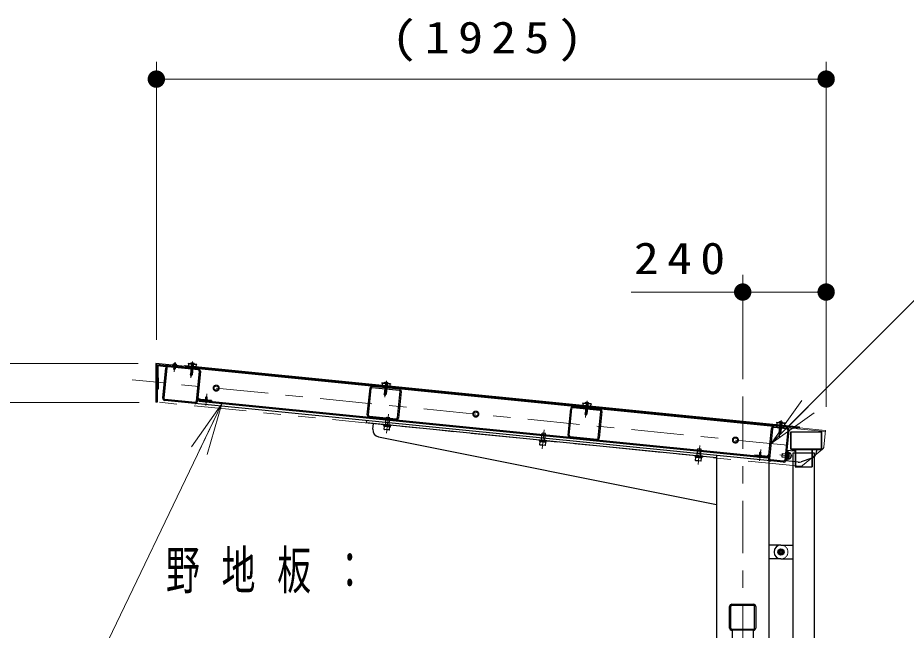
# Model space of a CAD drawing. Units: millimetres on the paper, with parts at other scales. Extents: x -385 to 145, y 0 to 323.
# Drawn here: x -134 to -83, y 136.8 to 172.1 of the extents above; entities that cross this region are included whole.
import ezdxf

# ---------------------------------------------------------------- set-up
doc = ezdxf.new("R2010")
doc.units = ezdxf.units.MM
for name, pattern in [('USER1', [4.5, 2.5, -2]), ('USER2', [6, 3, -1, 1, -1]), ('USER3', [8, 3, -1, 1, -1, 1, -1])]:
    doc.linetypes.add(name, pattern=pattern)
doc.layers.add('LY_1', color=7, linetype='Continuous', lineweight=25)
doc.styles.add('ＭＳ ゴシック', font='')
doc.styles.get('ＭＳ ゴシック').set_extended_font_data('MS Gothic')

# ---------------------------------------------------------------- blocks, each defined once
blk = doc.blocks.new('filled_dot')
at = {"color": 0, "linetype": 'Continuous', "lineweight": -2, "const_width": 1.25}
blk.add_lwpolyline([(-0.625, 0, 1), (0.625, 0, 1)], format="xyb", close=True, dxfattribs=at)

msp = doc.modelspace()

# ---------------------------------------------------------------- linework, layer by layer
at = {"layer": 'LY_1', "lineweight": 13}
for p, q in [((-126.069, 153.546), (-126.069, 169.546)), ((-87.561, 149.695), (-87.561, 169.546)), ((-126.069, 168.546), (-87.561, 168.546)), ((-92.358, 151.286), (-92.358, 157.297)), ((-98.763, 156.297), (-87.561, 156.297)), ((-127.105, 152.188), (-147.053, 152.188)), ((-124.615, 152.005), (-124.587, 152.033)), ((-124.53, 151.966), (-124.599, 152.035)), ((-124.386, 151.951), (-124.331, 152.006)), ((-124.22, 151.939), (-124.283, 152.001)), ((-124.216, 151.98), (-124.203, 151.993)), ((-123.872, 151.9), (-123.817, 151.955)), ((-127.053, 149.944), (-137.053, 149.944)), ((-124.052, 147.386), (-122.302, 149.874)), ((-122.302, 149.874), (-123.602, 147.17)), ((-122.302, 149.874), (-123.151, 146.953)), ((-90.724, 147.58), (-88.956, 150.055)), ((-90.724, 147.58), (-88.602, 149.701)), ((-88.249, 149.348), (-90.724, 147.58))]:
    msp.add_line(p, q, dxfattribs=at)
at = {"layer": 'LY_1', "color": 2, "linetype": 'USER2', "lineweight": 13}
for p, q in [((-124.991, 152.268), (-125.046, 151.717)), ((-123.982, 152.309), (-124.077, 151.358)), ((-89.792, 147.487), (-127.451, 151.253)), ((-112.838, 151.195), (-112.933, 150.244)), ((-112.838, 151.195), (-112.933, 150.244)), ((-123.165, 150.433), (-123.231, 149.769)), ((-92.358, 150.286), (-92.358, 73.304)), ((-101.295, 150.04), (-101.39, 149.09)), ((-101.295, 150.04), (-101.39, 149.09)), ((-90.151, 148.926), (-90.246, 147.975)), ((-91.324, 147.249), (-91.39, 146.585)), ((-90.216, 146.926), (-89.494, 146.854))]:
    msp.add_line(p, q, dxfattribs=at)
at = {"layer": 'LY_1', "color": 4}
for p, q in [((-124.612, 152.038), (-126.105, 152.188)), ((-126.105, 152.188), (-126.093, 149.969)), ((-124.619, 151.975), (-126.04, 152.117)), ((-126.04, 152.117), (-126.029, 149.969)), ((-125.52, 152), (-125.976, 152.046)), ((-125.976, 152.046), (-125.969, 150.705)), ((-125.52, 152), (-125.514, 152.064)), ((-124.619, 151.975), (-124.612, 152.038)), ((-126.029, 149.969), (-126.093, 149.969)), ((-123.697, 150.138), (-123.703, 150.074)), ((-122.907, 149.994), (-123.703, 150.074)), ((-122.901, 150.058), (-123.697, 150.138)), ((-122.901, 150.058), (-122.907, 149.994)), ((-93.858, 146.889), (-93.858, 87.724)), ((-91.657, 146.934), (-91.663, 146.87)), ((-91.663, 146.87), (-90.867, 146.79)), ((-91.657, 146.934), (-90.86, 146.854)), ((-90.86, 146.854), (-90.867, 146.79)), ((-90.858, 146.589), (-90.858, 87.724)), ((-92.958, 136.844), (-92.958, 100.844)), ((-91.758, 136.844), (-91.758, 100.844))]:
    msp.add_line(p, q, dxfattribs=at)
at = {"layer": 'LY_1', "color": 3}
for p, q in [((-125.7, 150.201), (-125.527, 151.937)), ((-125.463, 151.93), (-125.637, 150.195)), ((-123.658, 151.814), (-125.393, 151.988)), ((-125.387, 152.051), (-123.651, 151.878)), ((-123.6, 151.744), (-123.774, 150.009)), ((-123.537, 151.738), (-123.71, 150.002)), ((-113.939, 149.226), (-113.785, 150.763)), ((-113.875, 149.22), (-113.722, 150.756)), ((-113.652, 150.814), (-112.115, 150.66)), ((-113.645, 150.877), (-112.109, 150.724)), ((-112.212, 149.054), (-112.058, 150.59)), ((-111.994, 150.584), (-112.148, 149.047)), ((-123.85, 149.888), (-125.586, 150.061)), ((-123.844, 149.951), (-125.579, 150.125)), ((-102.103, 149.723), (-100.566, 149.569)), ((-102.397, 148.072), (-102.243, 149.608)), ((-102.333, 148.066), (-102.179, 149.602)), ((-102.109, 149.659), (-100.573, 149.506)), ((-100.669, 147.899), (-100.516, 149.436)), ((-100.452, 149.429), (-100.605, 147.893)), ((-112.288, 148.933), (-113.824, 149.086)), ((-113.818, 149.15), (-112.282, 148.996)), ((-90.874, 146.719), (-90.7, 148.454)), ((-90.637, 148.448), (-90.81, 146.712)), ((-89.826, 148.431), (-90.567, 148.505)), ((-90.56, 148.569), (-89.82, 148.495)), ((-89.769, 148.361), (-89.943, 146.626)), ((-89.705, 148.355), (-89.879, 146.619)), ((-100.746, 147.778), (-102.282, 147.932)), ((-102.276, 147.996), (-100.739, 147.842)), ((-90.013, 146.568), (-90.753, 146.642)), ((-90.019, 146.505), (-90.759, 146.579)), ((-93.108, 136.972), (-93.108, 138.216)), ((-93.044, 136.972), (-93.044, 138.216)), ((-92.98, 138.344), (-91.736, 138.344)), ((-92.98, 138.28), (-91.736, 138.28)), ((-91.672, 136.972), (-91.672, 138.216)), ((-91.608, 138.216), (-91.608, 136.972)), ((-92.98, 136.908), (-91.736, 136.908)), ((-91.736, 136.844), (-92.98, 136.844))]:
    msp.add_line(p, q, dxfattribs=at)
at = {"layer": 'LY_1'}
for p, q in [((-125.127, 152.12), (-125.126, 152.13)), ((-124.888, 152.096), (-125.127, 152.12)), ((-125.11, 152.088), (-125.107, 152.118)), ((-124.911, 152.068), (-125.11, 152.088)), ((-125.074, 152.145), (-125.074, 152.138)), ((-125.05, 152.082), (-125.069, 151.892)), ((-125.036, 151.819), (-125.069, 151.892)), ((-125.036, 151.819), (-124.989, 151.884)), ((-124.97, 152.074), (-124.989, 151.884)), ((-124.935, 152.131), (-124.935, 152.124)), ((-124.911, 152.068), (-124.908, 152.098)), ((-124.888, 152.096), (-124.887, 152.106)), ((-124.215, 151.994), (-124.22, 151.935)), ((-124.22, 151.935), (-123.822, 151.895)), ((-123.817, 151.955), (-124.215, 151.994)), ((-123.822, 151.895), (-123.817, 151.955)), ((-113.07, 150.88), (-113.076, 150.82)), ((-113.076, 150.82), (-112.678, 150.781)), ((-112.672, 150.84), (-113.07, 150.88)), ((-112.678, 150.781), (-112.672, 150.84)), ((-123.687, 150.237), (-123.597, 150.128)), ((-101.528, 149.726), (-101.534, 149.666)), ((-101.534, 149.666), (-101.136, 149.626)), ((-101.13, 149.686), (-101.528, 149.726)), ((-101.136, 149.626), (-101.13, 149.686)), ((-113.002, 148.642), (-112.998, 148.682)), ((-112.585, 148.6), (-113.002, 148.642)), ((-112.581, 148.64), (-112.998, 148.682)), ((-112.982, 148.59), (-112.977, 148.64)), ((-112.977, 148.64), (-112.61, 148.603)), ((-112.898, 148.582), (-112.848, 149.079)), ((-112.649, 149.059), (-112.848, 149.079)), ((-112.699, 148.562), (-112.649, 149.059)), ((-112.581, 148.64), (-112.585, 148.6)), ((-112.982, 148.59), (-112.615, 148.553)), ((-112.976, 148.4), (-112.958, 148.587)), ((-112.976, 148.4), (-112.957, 148.386)), ((-112.658, 148.369), (-112.976, 148.4)), ((-112.639, 148.556), (-112.958, 148.587)), ((-112.68, 148.359), (-112.957, 148.386)), ((-112.798, 148.572), (-112.807, 148.623)), ((-112.785, 148.57), (-112.793, 148.621)), ((-112.658, 148.369), (-112.68, 148.359)), ((-112.658, 148.369), (-112.639, 148.556)), ((-112.615, 148.553), (-112.61, 148.603)), ((-103.943, 147.686), (-103.893, 148.183)), ((-103.694, 148.164), (-103.893, 148.183)), ((-103.744, 147.666), (-103.694, 148.164)), ((-90.383, 148.611), (-90.389, 148.552)), ((-90.389, 148.552), (-89.991, 148.512)), ((-89.985, 148.572), (-90.383, 148.611)), ((-89.991, 148.512), (-89.985, 148.572)), ((-104.047, 147.747), (-104.043, 147.786)), ((-103.629, 147.705), (-104.047, 147.747)), ((-103.625, 147.745), (-104.043, 147.786)), ((-104.026, 147.694), (-104.021, 147.744)), ((-104.026, 147.694), (-103.66, 147.658)), ((-104.021, 147.744), (-103.655, 147.707)), ((-104.021, 147.505), (-104.002, 147.692)), ((-103.684, 147.66), (-104.002, 147.692)), ((-103.843, 147.676), (-103.851, 147.727)), ((-103.83, 147.675), (-103.838, 147.726)), ((-103.703, 147.473), (-103.684, 147.66)), ((-103.66, 147.658), (-103.655, 147.707)), ((-103.625, 147.745), (-103.629, 147.705)), ((-104.021, 147.505), (-104.002, 147.491)), ((-103.703, 147.473), (-104.021, 147.505)), ((-103.724, 147.463), (-104.002, 147.491)), ((-103.703, 147.473), (-103.724, 147.463)), ((-94.987, 146.79), (-94.938, 147.288)), ((-94.739, 147.268), (-94.938, 147.288)), ((-94.788, 146.771), (-94.739, 147.268)), ((-95.092, 146.851), (-95.088, 146.891)), ((-94.674, 146.809), (-95.092, 146.851)), ((-94.67, 146.849), (-95.088, 146.891)), ((-95.071, 146.799), (-95.066, 146.849)), ((-95.071, 146.799), (-94.705, 146.762)), ((-95.066, 146.849), (-94.7, 146.812)), ((-95.066, 146.609), (-95.047, 146.796)), ((-95.066, 146.609), (-95.046, 146.595)), ((-94.747, 146.578), (-95.066, 146.609)), ((-94.729, 146.765), (-95.047, 146.796)), ((-94.888, 146.78), (-94.896, 146.832)), ((-94.874, 146.779), (-94.883, 146.83)), ((-94.747, 146.578), (-94.729, 146.765)), ((-94.705, 146.762), (-94.7, 146.812)), ((-94.67, 146.849), (-94.674, 146.809)), ((-90.851, 146.954), (-90.96, 146.864)), ((-90.091, 147.014), (-90.111, 146.815)), ((-90.111, 146.815), (-89.713, 146.776)), ((-90.091, 147.014), (-89.693, 146.975)), ((-89.771, 147.093), (-89.813, 146.675)), ((-89.773, 146.671), (-89.813, 146.675)), ((-89.732, 147.089), (-89.773, 146.671)), ((-89.771, 147.093), (-89.732, 147.089)), ((-89.771, 146.697), (-89.734, 147.063)), ((-89.721, 146.692), (-89.771, 146.697)), ((-89.703, 146.875), (-89.754, 146.867)), ((-89.701, 146.888), (-89.752, 146.88)), ((-89.684, 147.058), (-89.734, 147.063)), ((-89.721, 146.692), (-89.684, 147.058)), ((-89.685, 147.054), (-89.721, 146.696)), ((-89.721, 146.696), (-89.701, 146.694)), ((-89.685, 147.054), (-89.665, 147.052)), ((-89.575, 146.943), (-89.591, 146.783)), ((-94.769, 146.568), (-95.046, 146.595)), ((-94.747, 146.578), (-94.769, 146.568)), ((-90.193, 141.404), (-90.227, 141.344)), ((-90.193, 141.284), (-90.227, 141.344)), ((-90.193, 141.404), (-90.123, 141.404)), ((-90.193, 141.284), (-90.123, 141.284)), ((-90.089, 141.344), (-90.123, 141.404)), ((-90.089, 141.344), (-90.123, 141.284))]:
    msp.add_line(p, q, dxfattribs=at)
at = {"layer": 'LY_1', "color": 4, "linetype": 'USER3', "lineweight": 13}
for p, q in [((-87.597, 148.337), (-124.612, 152.038)), ((-126.033, 150.704), (-125.969, 150.705)), ((-89.067, 146.273), (-126.029, 149.969)), ((-87.603, 148.273), (-89.82, 148.495)), ((-87.597, 148.337), (-87.691, 147.398)), ((-87.763, 147.264), (-88.92, 146.317))]:
    msp.add_line(p, q, dxfattribs=at)
at = {"layer": 'LY_1', "color": 190}
for p, q in [((-124.408, 152.074), (-124.414, 152.014)), ((-124.414, 152.014), (-89.09, 148.482)), ((-124.408, 152.074), (-89.084, 148.542)), ((-124.089, 152.042), (-124.095, 151.983)), ((-123.93, 152.026), (-123.936, 151.967)), ((-112.945, 150.928), (-112.951, 150.868)), ((-112.786, 150.912), (-112.791, 150.852)), ((-123.604, 150.064), (-123.61, 150.004)), ((-90.972, 146.741), (-123.61, 150.004)), ((-90.966, 146.8), (-123.604, 150.064)), ((-101.402, 149.774), (-101.408, 149.714)), ((-101.243, 149.758), (-101.249, 149.698)), ((-90.258, 148.659), (-90.264, 148.599)), ((-90.099, 148.643), (-90.105, 148.584)), ((-89.09, 148.482), (-89.084, 148.542)), ((-92.658, 146.97), (-92.664, 146.91)), ((-92.061, 146.91), (-92.067, 146.85)), ((-90.966, 146.8), (-90.972, 146.741)), ((-90.158, 141.744), (-90.858, 141.744)), ((-90.118, 141.464), (-90.198, 141.464)), ((-90.198, 141.224), (-90.118, 141.224)), ((-90.158, 140.944), (-90.858, 140.944))]:
    msp.add_line(p, q, dxfattribs=at)
at = {"layer": 'LY_1', "color": 131}
for p, q in [((-124.246, 152.183), (-124.248, 152.159)), ((-124.049, 152.139), (-124.248, 152.159)), ((-123.748, 152.133), (-124.246, 152.183)), ((-124.219, 152.156), (-124.228, 152.056)), ((-124.047, 152.163), (-124.108, 151.552)), ((-123.947, 152.153), (-124.008, 151.542)), ((-123.751, 152.109), (-123.95, 152.129)), ((-123.781, 152.112), (-123.791, 152.012)), ((-123.748, 152.133), (-123.751, 152.109)), ((-90.56, 148.569), (-123.651, 151.878)), ((-124.067, 151.461), (-124.108, 151.552)), ((-124.067, 151.461), (-124.008, 151.542)), ((-113.102, 151.068), (-113.104, 151.044)), ((-112.905, 151.024), (-113.104, 151.044)), ((-112.604, 151.018), (-113.102, 151.068)), ((-113.074, 151.041), (-113.084, 150.942)), ((-112.903, 151.048), (-112.964, 150.438)), ((-112.803, 151.038), (-112.864, 150.428)), ((-112.606, 150.994), (-112.805, 151.014)), ((-112.636, 150.997), (-112.646, 150.898)), ((-112.604, 151.018), (-112.606, 150.994)), ((-123.242, 150.002), (-123.217, 150.258)), ((-123.18, 150.283), (-123.217, 150.258)), ((-123.18, 150.283), (-123.149, 150.251)), ((-123.174, 149.995), (-123.149, 150.251)), ((-112.922, 150.347), (-112.964, 150.438)), ((-112.922, 150.347), (-112.864, 150.428)), ((-90.759, 146.579), (-123.85, 149.888)), ((-123.271, 149.972), (-123.242, 150.002)), ((-123.271, 149.97), (-123.271, 149.972)), ((-123.151, 149.961), (-123.271, 149.972)), ((-123.152, 149.959), (-123.271, 149.97)), ((-123.242, 150.002), (-123.174, 149.995)), ((-123.151, 149.961), (-123.174, 149.995)), ((-123.151, 149.961), (-123.152, 149.959)), ((-101.559, 149.914), (-101.562, 149.89)), ((-101.362, 149.87), (-101.562, 149.89)), ((-101.062, 149.864), (-101.559, 149.914)), ((-101.532, 149.887), (-101.542, 149.787)), ((-101.36, 149.894), (-101.421, 149.284)), ((-101.261, 149.884), (-101.322, 149.274)), ((-101.064, 149.84), (-101.263, 149.86)), ((-101.094, 149.843), (-101.104, 149.744)), ((-101.062, 149.864), (-101.064, 149.84)), ((-101.38, 149.192), (-101.421, 149.284)), ((-101.38, 149.192), (-101.322, 149.274)), ((-90.415, 148.799), (-90.417, 148.776)), ((-90.218, 148.756), (-90.417, 148.776)), ((-89.917, 148.75), (-90.415, 148.799)), ((-90.387, 148.773), (-90.397, 148.673)), ((-90.216, 148.78), (-90.277, 148.169)), ((-90.116, 148.77), (-90.177, 148.159)), ((-89.92, 148.726), (-90.119, 148.746)), ((-89.949, 148.729), (-89.959, 148.629)), ((-89.917, 148.75), (-89.92, 148.726)), ((-90.236, 148.078), (-90.277, 148.169)), ((-90.236, 148.078), (-90.177, 148.159)), ((-91.43, 146.788), (-91.401, 146.818)), ((-91.43, 146.786), (-91.43, 146.788)), ((-91.31, 146.777), (-91.43, 146.788)), ((-91.31, 146.775), (-91.43, 146.786)), ((-91.401, 146.818), (-91.375, 147.074)), ((-91.401, 146.818), (-91.333, 146.811)), ((-91.339, 147.099), (-91.375, 147.074)), ((-91.339, 147.099), (-91.308, 147.067)), ((-91.333, 146.811), (-91.308, 147.067)), ((-91.31, 146.777), (-91.333, 146.811)), ((-91.31, 146.777), (-91.31, 146.775))]:
    msp.add_line(p, q, dxfattribs=at)
at = {"layer": 'LY_1', "color": 131, "lineweight": 13}
for p, q in [((-123.249, 150.011), (-123.231, 150.19)), ((-123.223, 150.197), (-123.231, 150.19)), ((-123.155, 150.19), (-123.223, 150.197)), ((-123.165, 150.002), (-123.148, 150.181)), ((-123.155, 150.19), (-123.148, 150.181)), ((-123.249, 150.011), (-123.242, 150.002)), ((-123.165, 150.002), (-123.174, 149.995)), ((-91.408, 146.826), (-91.39, 147.006)), ((-91.408, 146.826), (-91.401, 146.818)), ((-91.381, 147.013), (-91.39, 147.006)), ((-91.314, 147.006), (-91.381, 147.013)), ((-91.324, 146.818), (-91.333, 146.811)), ((-91.324, 146.818), (-91.307, 146.997)), ((-91.314, 147.006), (-91.307, 146.997))]:
    msp.add_line(p, q, dxfattribs=at)
at = {"layer": 'LY_1', "color": 131, "linetype": 'USER2', "lineweight": 13}
for p, q in [((-112.729, 149.265), (-112.838, 148.176)), ((-103.774, 148.369), (-103.883, 147.281)), ((-94.818, 147.474), (-94.927, 146.385))]:
    msp.add_line(p, q, dxfattribs=at)
at = {"layer": 'LY_1', "color": 20}
for p, q in [((-113.984, 148.781), (-113.972, 148.9)), ((-93.858, 146.768), (-113.984, 148.781))]:
    msp.add_line(p, q, dxfattribs=at)
at = {"layer": 'LY_1', "color": 70}
for p, q in [((-113.619, 148.405), (-113.586, 148.741)), ((-89.607, 148.239), (-89.607, 147.319)), ((-87.807, 148.239), (-89.607, 148.239)), ((-87.807, 147.319), (-87.807, 148.239)), ((-113.3, 147.973), (-93.858, 144.075)), ((-89.822, 147.188), (-89.882, 146.591)), ((-89.373, 147.144), (-89.822, 147.188)), ((-89.762, 147.182), (-89.822, 146.585)), ((-89.527, 147.239), (-87.887, 147.239)), ((-89.333, 147.239), (-89.333, 146.239)), ((-89.307, 147.239), (-89.307, 147.203)), ((-88.361, 147.239), (-88.361, 146.239)), ((-88.107, 147.239), (-88.107, 147.118)), ((-88.385, 146.737), (-89.006, 146.537)), ((-89.169, 146.52), (-89.882, 146.591)), ((-89.333, 146.239), (-88.361, 146.239))]:
    msp.add_line(p, q, dxfattribs=at)
at = {"layer": 'LY_1', "color": 70, "linetype": 'USER1', "lineweight": 13}
for p, q in [((-89.567, 148.239), (-89.567, 147.319)), ((-87.847, 147.319), (-87.847, 148.239)), ((-89.527, 147.279), (-87.887, 147.279)), ((-89.303, 147.279), (-89.303, 146.239)), ((-88.391, 147.279), (-88.391, 146.239))]:
    msp.add_line(p, q, dxfattribs=at)
at = {"layer": 'LY_1', "color": 253}
for p, q in [((-89.458, 95.344), (-89.458, 147.044)), ((-89.458, 147.044), (-88.248, 147.044)), ((-88.248, 147.044), (-88.248, 95.344)), ((-90.158, 141.744), (-89.458, 141.744)), ((-90.158, 140.944), (-89.458, 140.944))]:
    msp.add_line(p, q, dxfattribs=at)
at = {"layer": 'LY_1', "lineweight": 13}
for points in [[(-90.724, 147.58), (-81.099, 157.205), (-40.054, 157.205)], [(-122.302, 149.874), (-130.228, 133.383), (-104.09, 133.383)]]:
    msp.add_lwpolyline(points, dxfattribs=at)
at = {"layer": 'LY_1', "color": 131}
for points in [[(-123.876, 152.146), (-123.876, 152.152), (-123.879, 152.159), (-123.883, 152.166), (-123.889, 152.173), (-123.898, 152.18), (-123.908, 152.186), (-123.919, 152.191), (-123.932, 152.196), (-123.946, 152.201), (-123.961, 152.205), (-123.976, 152.207), (-123.992, 152.209), (-124.008, 152.211), (-124.024, 152.211), (-124.039, 152.21), (-124.053, 152.209), (-124.067, 152.206), (-124.079, 152.203), (-124.09, 152.199), (-124.1, 152.194), (-124.107, 152.189), (-124.113, 152.183), (-124.117, 152.176), (-124.119, 152.17)], [(-112.731, 151.031), (-112.732, 151.038), (-112.734, 151.045), (-112.739, 151.052), (-112.745, 151.059), (-112.753, 151.065), (-112.763, 151.071), (-112.775, 151.077), (-112.788, 151.082), (-112.802, 151.086), (-112.816, 151.09), (-112.832, 151.093), (-112.848, 151.095), (-112.864, 151.096), (-112.879, 151.096), (-112.894, 151.096), (-112.909, 151.094), (-112.923, 151.092), (-112.935, 151.088), (-112.946, 151.084), (-112.955, 151.08), (-112.963, 151.074), (-112.969, 151.068), (-112.972, 151.062), (-112.974, 151.055)], [(-101.189, 149.877), (-101.189, 149.884), (-101.192, 149.891), (-101.196, 149.898), (-101.203, 149.904), (-101.211, 149.911), (-101.221, 149.917), (-101.232, 149.923), (-101.245, 149.928), (-101.259, 149.932), (-101.274, 149.936), (-101.289, 149.939), (-101.305, 149.941), (-101.321, 149.942), (-101.337, 149.942), (-101.352, 149.941), (-101.367, 149.94), (-101.38, 149.937), (-101.393, 149.934), (-101.404, 149.93), (-101.413, 149.925), (-101.421, 149.92), (-101.426, 149.914), (-101.43, 149.908), (-101.432, 149.901)], [(-90.045, 148.762), (-90.045, 148.769), (-90.047, 148.776), (-90.052, 148.783), (-90.058, 148.79), (-90.066, 148.796), (-90.076, 148.803), (-90.088, 148.808), (-90.101, 148.813), (-90.115, 148.818), (-90.13, 148.821), (-90.145, 148.824), (-90.161, 148.826), (-90.177, 148.827), (-90.192, 148.828), (-90.208, 148.827), (-90.222, 148.825), (-90.236, 148.823), (-90.248, 148.82), (-90.259, 148.816), (-90.268, 148.811), (-90.276, 148.806), (-90.282, 148.8), (-90.286, 148.793), (-90.287, 148.787)]]:
    msp.add_lwpolyline(points, dxfattribs=at)
at = {"layer": 'LY_1', "linetype": 'USER1', "lineweight": 13}
for centre in [(-122.628, 150.771), (-107.703, 149.278), (-92.777, 147.785)]:
    msp.add_circle(centre, 0.173, dxfattribs=at)
at = {"layer": 'LY_1'}
for centre, radius in [((-122.628, 150.771), 0.127), ((-107.703, 149.278), 0.127), ((-92.777, 147.785), 0.127), ((-90.158, 141.344), 0.18), ((-90.158, 141.344), 0.0693)]:
    msp.add_circle(centre, radius, dxfattribs=at)
at = {"layer": 'LY_1', "color": 253}
msp.add_circle((-90.158, 141.344), 0.12, dxfattribs=at)
at = {"layer": 'LY_1', "color": 3}
for centre, radius, start, end in [((-125.399, 151.924), 0.128, 84.2894, 174.2894), ((-125.399, 151.924), 0.064, 84.2894, 174.2894), ((-123.664, 151.751), 0.064, 354.2894, 84.2894), ((-123.664, 151.751), 0.128, 354.2894, 84.2894), ((-113.658, 150.75), 0.128, 84.2894, 174.2894), ((-113.658, 150.75), 0.064, 84.2894, 174.2894), ((-112.122, 150.596), 0.128, 354.2894, 84.2894), ((-125.573, 150.189), 0.128, 174.2894, 264.2894), ((-125.573, 150.189), 0.064, 174.2894, 264.2894), ((-112.122, 150.596), 0.064, 354.2894, 84.2894), ((-123.838, 150.015), 0.128, 264.2894, 354.2894), ((-123.838, 150.015), 0.064, 264.2894, 354.2894), ((-102.116, 149.596), 0.128, 84.2894, 174.2894), ((-113.812, 149.214), 0.128, 174.2894, 264.2894), ((-113.812, 149.214), 0.064, 174.2894, 264.2894), ((-102.116, 149.596), 0.064, 84.2894, 174.2894), ((-100.579, 149.442), 0.064, 354.2894, 84.2894), ((-100.579, 149.442), 0.128, 354.2894, 84.2894), ((-112.275, 149.06), 0.128, 264.2894, 354.2894), ((-112.275, 149.06), 0.064, 264.2894, 354.2894), ((-90.573, 148.441), 0.128, 84.2894, 174.2894), ((-90.573, 148.441), 0.064, 84.2894, 174.2894), ((-89.833, 148.367), 0.064, 354.2894, 84.2894), ((-89.833, 148.367), 0.128, 354.2894, 84.2894), ((-102.269, 148.059), 0.128, 174.2894, 264.2894), ((-102.269, 148.059), 0.064, 174.2894, 264.2894), ((-100.733, 147.906), 0.128, 264.2894, 354.2894), ((-100.733, 147.906), 0.064, 264.2894, 354.2894), ((-90.747, 146.706), 0.128, 174.2894, 264.2894), ((-90.747, 146.706), 0.064, 174.2894, 264.2894), ((-90.006, 146.632), 0.128, 264.2894, 354.2894), ((-90.006, 146.632), 0.064, 264.2894, 354.2894), ((-92.98, 138.216), 0.128, 90, 180), ((-92.98, 138.216), 0.064, 90, 180), ((-91.736, 138.216), 0.128, 0, 90), ((-91.736, 138.216), 0.064, 0, 90), ((-92.98, 136.972), 0.128, 180, 270), ((-92.98, 136.972), 0.064, 180, 270), ((-91.736, 136.972), 0.128, 270, 0), ((-91.736, 136.972), 0.064, 270, 0)]:
    msp.add_arc(centre, radius, start, end, dxfattribs=at)
at = {"layer": 'LY_1'}
for centre, radius, start, end in [((-125.041, 151.77), 0.37, 65.3648, 103.2141), ((-125.005, 152.125), 0.0712, 5.0011, 163.5778), ((-124.548, 152.275), 0.245, 254.8546, 305.0087), ((-89.691, 146.793), 0.1, 264.2894, 354.2894), ((-89.675, 146.953), 0.1, 354.2894, 84.2894)]:
    msp.add_arc(centre, radius, start, end, dxfattribs=at)
at = {"layer": 'LY_1', "color": 70}
for centre, radius, start, end in [((-113.221, 148.365), 0.4, 174.2894, 258.6618), ((-89.527, 147.319), 0.08, 180, 270), ((-89.367, 147.203), 0.06, 264.2894, 0), ((-88.507, 147.118), 0.4, 287.8101, 0), ((-87.887, 147.319), 0.08, 270, 0), ((-89.129, 146.918), 0.4, 264.2894, 287.8101)]:
    msp.add_arc(centre, radius, start, end, dxfattribs=at)
at = {"layer": 'LY_1', "color": 70, "linetype": 'USER1', "lineweight": 13}
for centre, start, end in [((-89.527, 147.319), 180, 270), ((-87.887, 147.319), 270, 0)]:
    msp.add_arc(centre, 0.04, start, end, dxfattribs=at)
at = {"layer": 'LY_1', "color": 4, "linetype": 'USER3', "lineweight": 13}
for centre, start, end in [((-87.89, 147.418), 309.2894, 354.2894), ((-89.047, 146.472), 264.2894, 309.2894)]:
    msp.add_arc(centre, 0.2, start, end, dxfattribs=at)
at = {"layer": 'LY_1', "color": 253}
msp.add_arc((-90.158, 141.344), 0.4, 90, 270, dxfattribs=at)
at = {"layer": 'LY_1', "color": 190, "linetype": 'USER1', "lineweight": 13}
msp.add_arc((-90.158, 141.344), 0.4, 270, 90, dxfattribs=at)
at = {"layer": 'LY_1', "color": 190}
for centre, start, end in [((-90.198, 141.344), 90, 270), ((-90.118, 141.344), 270, 90)]:
    msp.add_arc(centre, 0.12, start, end, dxfattribs=at)

# ---------------------------------------------------------------- block references
at = {"layer": 'LY_1', "lineweight": 13, "xscale": 0.4, "yscale": 0.4}
for p in [(-126.069, 168.546), (-92.358, 156.297)]:
    msp.add_blockref('filled_dot', p, dxfattribs=at)
at = {"layer": 'LY_1', "lineweight": 13, "xscale": 0.4, "yscale": 0.4, "rotation": 180}
for p in [(-87.561, 168.546), (-87.561, 156.297)]:
    msp.add_blockref('filled_dot', p, dxfattribs=at)

# ---------------------------------------------------------------- texts
at = {"layer": 'LY_1', "style": 'ＭＳ ゴシック'}
for s, insert, char_height, attachment_point in [('\\T1.33;\\W1.15;(1925)', (-106.815, 169.546), 1.833, 8), ('\\T1.33;\\W1.15;240', (-95.753, 157.297), 1.833, 8), ('\\T1.64;\\W0.65;野地板：', (-125.517, 140.183), 2.199, 4)]:
    msp.add_mtext(s, dxfattribs=dict(at, insert=insert, char_height=char_height, attachment_point=attachment_point))

doc.saveas('drawing.dxf')
